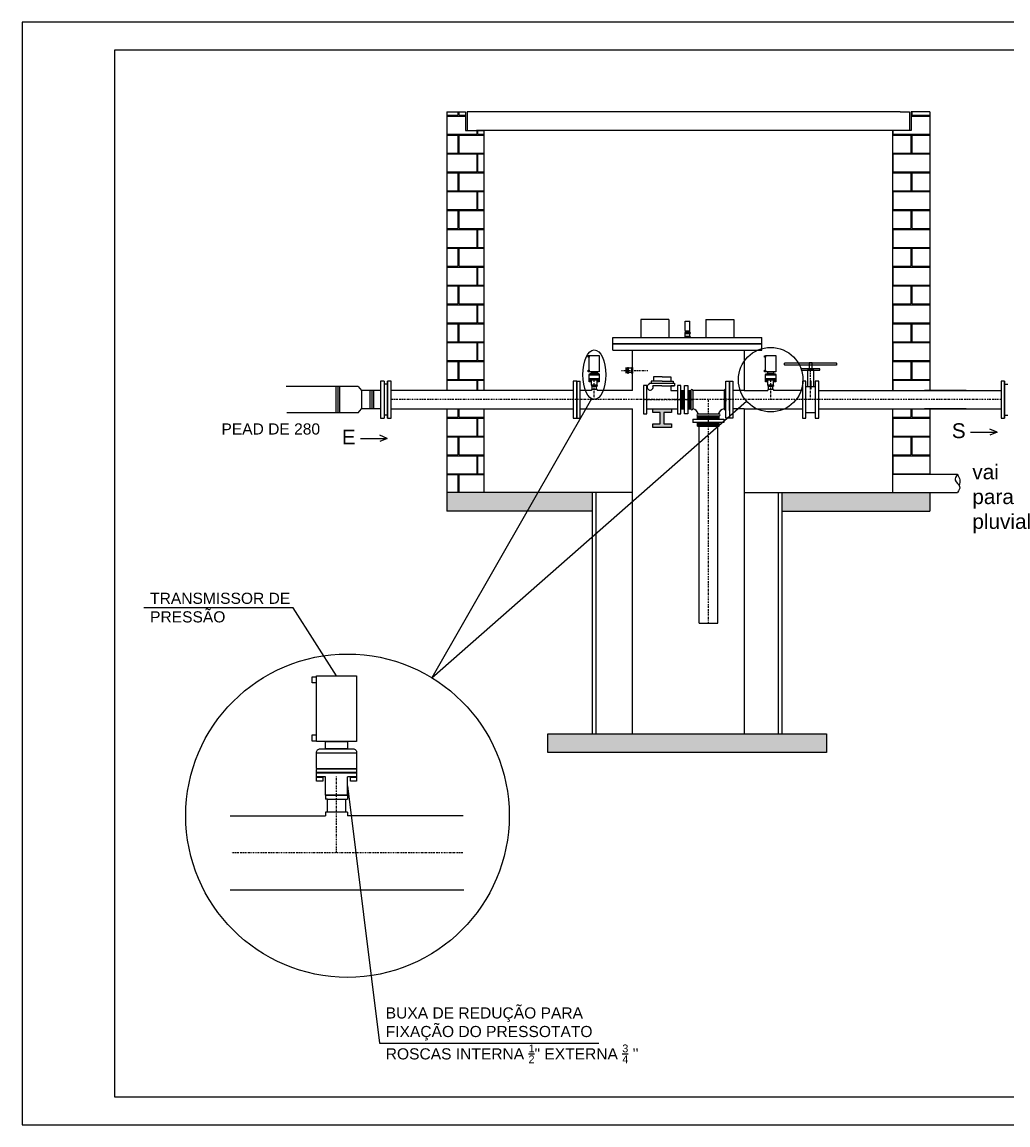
# Model space of a CAD drawing. Header units: millimetres. Extents: x 100 to 940, y 100 to 694.
# Drawn here: x 100 to 631, y 100 to 694 of the extents above; entities that cross this region are included whole.
import ezdxf

# ---------------------------------------------------------------- set-up
doc = ezdxf.new("R2010")
doc.units = ezdxf.units.MM
doc.linetypes.add('DASHDOT', pattern=[25.4, 12.7, -6.35, 0, -6.35])
doc.layers.add('BAR-EIXOS', color=8, linetype='DASHDOT', lineweight=13)
doc.layers.add('BAR-PECAS', color=4, linetype='Continuous', lineweight=13)
doc.styles.get("Standard").update_dxf_attribs({"font": 'Arial Regular.ttf'})

msp = doc.modelspace()

# ---------------------------------------------------------------- hatches: boundary and pattern name
at = {"lineweight": 9}
h = msp.add_hatch(dxfattribs=at)
h.set_pattern_fill('AR-B816C', color=20, scale=0.05, style=0)
h.set_pattern_definition([(0, (12242.754, 9208.126), (10.16, 10.16), [19.84375, -0.47625]), (0, (12232.594, 9208.602), (10.16, 10.16), [19.84375, -0.47625]), (90, (12242.754, 9208.126), (-10.16, 10.16), [-10.63625, 9.68375]), (90, (12242.278, 9208.126), (-10.16, 10.16), [-10.63625, 9.68375])])
h.paths.add_polyline_path([(348.63, 635.59), (338.63, 635.59), (338.63, 645.59), (328.63, 645.59), (328.63, 495.59), (348.63, 495.59)])
h.paths.add_polyline_path([(348.63, 485.59), (328.63, 485.59), (328.63, 440.59), (343.63, 440.59), (348.63, 440.59)])
h.paths.add_polyline_path([(588.63, 645.59), (578.63, 645.59), (578.63, 635.59), (568.63, 635.59), (568.63, 495.58), (588.63, 495.58)])
h.paths.add_polyline_path([(588.63, 485.58), (585.83, 485.58), (568.63, 485.58), (568.63, 450.4), (588.63, 450.4)])
h = msp.add_hatch(dxfattribs=at)
h.set_pattern_fill('AR-CONC', color=256, scale=0.05, style=0)
h.set_pattern_definition([(50, (12222.681, 9236.6284), (9.1092334, -0.7969543), [0.9525, -10.4775]), (355, (12222.681, 9236.628), (-1.7621413, 9.552832), [0.762, -8.382]), (100.451, (12223.44, 9236.562), (7.347125, 8.7558344), [0.8095, -8.9045]), (46.1842, (12222.681, 9239.168), (13.553952, -2.102116), [1.42875, -15.71625]), (96.6356, (12223.81, 9238.993), (11.870212, 12.371278), [1.21425, -13.35675]), (351.184, (12222.681, 9239.168), (11.87023, 12.371256), [1.143, -12.573]), (21, (12223.951, 9238.5334), (7.580744, -5.113276), [0.9525, -10.4775]), (326, (12223.951, 9238.533), (3.0901014, 9.2093983), [0.762, -8.382]), (71.4514, (12224.5825, 9238.107), (10.6708245, 4.096143), [0.8095, -8.9045]), (37.5, (12222.6807, 9236.6284), (0.15443016, 4.22775194), [0, -8.2804, 0, -8.509, 0, -8.41375]), (7.5, (12222.6807, 9236.6284), (3.3409831, 5.0090287), [0, -4.8514, 0, -8.0899, 0, -3.20675]), (327.5, (12219.8486, 9236.6284), (6.77952976, -0.2864372), [0, -3.175, 0, -9.906, 0, -13.1445]), (317.5, (12218.5786, 9236.6284), (7.406459, 1.2713246), [0, -4.1275, 0, -6.5786, 0, -9.3345])])
h.paths.add_polyline_path([(407.04, 440.59), (343.63, 440.59), (328.63, 440.59), (328.63, 430.59), (407.04, 430.59)])
h.paths.add_polyline_path([(588.63, 440.59), (509.1, 440.59), (509.1, 430.59), (588.63, 430.59)])
h.paths.add_polyline_path([(533.07, 310.59), (383.07, 310.59), (383.07, 300.59), (533.07, 300.59)])
at = {"layer": 'BAR-PECAS', "lineweight": 9, "ltscale": 0.05}
msp.add_hatch(color=256, dxfattribs=at).paths.add_polyline_path([(445.54, 483.59), (449.54, 483.59), (449.54, 485.59), (439.54, 485.59), (439.54, 483.59), (443.54, 483.59), (443.54, 477.59), (439.54, 477.59), (439.54, 475.59), (449.54, 475.59), (449.54, 477.59), (445.54, 477.59)])

# ---------------------------------------------------------------- linework, layer by layer
for p, q in [((294.87, 500.6), (294.87, 480.59)), ((280.9, 497.64), (242.17, 497.64)), ((269.9, 497.64), (269.9, 483.54)), ((270.83, 497.64), (270.83, 483.54)), ((280.9, 497.64), (282.73, 495.59)), ((293.01, 495.59), (282.73, 495.59)), ((282.73, 495.59), (282.73, 485.59)), ((288.21, 495.59), (288.21, 485.59)), ((289.14, 495.59), (289.14, 485.59)), ((406.59, 491.09), (320.58, 340.85)), ((320.58, 340.85), (489.93, 489.86)), ((280.9, 483.54), (242.59, 483.54)), ((280.9, 483.54), (282.73, 485.59)), ((293.01, 485.59), (282.73, 485.59)), ((282.12, 469.72), (296.45, 469.72)), ((296.45, 469.72), (292.63, 471.38)), ((296.45, 469.72), (292.63, 468.05)), ((610.5, 473.1), (624.83, 473.1)), ((624.83, 473.1), (621, 474.76)), ((624.83, 473.1), (621, 471.44)), ((246.01, 378.49), (165.54, 378.49)), ((269.31, 341.94), (246.01, 378.49)), ((275.19, 282.54), (292.39, 144.01)), ((292.39, 144.01), (410.52, 144.01))]:
    msp.add_line(p, q)
at = {"color": 1}
for p, q in [((405.32, 504.04), (410.72, 504.04)), ((500.27, 504.03), (505.67, 504.03)), ((258.51, 300.34), (280.11, 300.34))]:
    msp.add_line(p, q, dxfattribs=at)
at = {"color": 2}
for p, q in [((406.55, 498.34), (406.55, 500.84)), ((409.49, 498.34), (409.49, 500.84)), ((501.5, 498.33), (501.5, 500.83)), ((504.44, 498.33), (504.44, 500.83)), ((409.49, 498.34), (406.55, 498.34)), ((504.44, 498.33), (501.5, 498.33)), ((263.42, 277.54), (263.42, 287.54)), ((275.19, 277.54), (275.19, 287.54)), ((275.19, 277.54), (263.42, 277.54))]:
    msp.add_line(p, q, dxfattribs=at)
for points in [[(100, 100), (940, 100), (940, 693.94), (100, 693.94)], [(150, 679), (925, 679), (925, 115), (150, 115)]]:
    msp.add_lwpolyline(points, close=True)
for points in [[(328.63, 645.59), (338.63, 645.59), (338.63, 635.59), (348.63, 635.59)], [(344.63, 645.59), (339.63, 645.59), (339.63, 635.59), (344.63, 635.59)], [(572.63, 645.59), (572.63, 645.59), (344.63, 645.59)], [(588.63, 645.59), (578.63, 645.59), (578.63, 635.59), (568.63, 635.59)], [(572.63, 645.59), (577.63, 645.59), (577.63, 635.59), (572.63, 635.59)], [(572.63, 635.59), (344.63, 635.59)], [(428.63, 507.85), (428.63, 504.9)]]:
    msp.add_lwpolyline(points)
at = {"color": 252, "true_color": 0x8c8c8c}
for points in [[(404.72, 514.29), (405.27, 514.29), (405.27, 513.46), (404.72, 513.46)], [(499.67, 514.28), (500.22, 514.28), (500.22, 513.45), (499.67, 513.45)], [(404.72, 506.47), (405.27, 506.47), (405.27, 505.64), (404.72, 505.64)], [(499.67, 506.46), (500.22, 506.46), (500.22, 505.63), (499.67, 505.63)], [(406.16, 500.79), (406.16, 500.24), (405.32, 500.24), (405.32, 500.79)], [(410.72, 500.79), (410.72, 500.24), (409.89, 500.24), (409.89, 500.79)], [(501.1, 500.78), (501.1, 500.23), (500.27, 500.23), (500.27, 500.78)], [(505.67, 500.78), (505.67, 500.23), (504.83, 500.23), (504.83, 500.78)], [(256.1, 341.34), (258.31, 341.34), (258.31, 338.01), (256.1, 338.01)], [(256.1, 310.08), (258.31, 310.08), (258.31, 306.74), (256.1, 306.74)], [(261.84, 287.34), (261.84, 285.14), (258.51, 285.14), (258.51, 287.34)], [(280.11, 287.34), (280.11, 285.14), (276.77, 285.14), (276.77, 287.34)]]:
    msp.add_lwpolyline(points, close=True, dxfattribs=at)
at = {"color": 1}
for points in [[(405.32, 505.59), (405.32, 514.44), (410.72, 514.44), (410.72, 505.59)], [(500.27, 505.58), (500.27, 514.43), (505.67, 514.43), (505.67, 505.58)], [(406.55, 505.59), (409.5, 505.59), (409.5, 504.59), (406.55, 504.59)], [(501.49, 505.58), (504.44, 505.58), (504.44, 504.58), (501.49, 504.58)], [(258.51, 306.54), (258.51, 341.94), (280.11, 341.94), (280.11, 306.54)], [(263.41, 306.54), (275.21, 306.54), (275.21, 302.54), (263.41, 302.54)]]:
    msp.add_lwpolyline(points, close=True, dxfattribs=at)
for points in [[(405.82, 504.59), (410.22, 504.59, -0.414214), (410.72, 504.09), (410.72, 501.99, -0.414214), (410.62, 501.89), (405.42, 501.89, -0.414214), (405.32, 501.99), (405.32, 504.09, -0.414214)], [(405.42, 501.89), (410.62, 501.89, -0.414214), (410.72, 501.79), (410.72, 501.39), (405.32, 501.39), (405.32, 501.79, -0.414214)], [(500.77, 504.58), (505.17, 504.58, -0.414214), (505.67, 504.08), (505.67, 501.98, -0.414214), (505.57, 501.88), (500.37, 501.88, -0.414214), (500.27, 501.98), (500.27, 504.08, -0.414214)], [(500.37, 501.88), (505.57, 501.88, -0.414214), (505.67, 501.78), (505.67, 501.38), (500.27, 501.38), (500.27, 501.78, -0.414214)], [(260.51, 302.54), (278.11, 302.54, -0.414214), (280.11, 300.54), (280.11, 292.14, -0.414214), (279.71, 291.74), (258.91, 291.74, -0.414214), (258.51, 292.14), (258.51, 300.54, -0.414214)], [(258.91, 291.74), (279.71, 291.74, -0.414214), (280.11, 291.34), (280.11, 289.74), (258.51, 289.74), (258.51, 291.34, -0.414214)]]:
    msp.add_lwpolyline(points, format="xyb", close=True, dxfattribs=at)
at = {"color": 2}
for points in [[(406.55, 500.84), (405.32, 500.84), (405.32, 501.34), (410.72, 501.34), (410.72, 500.84), (409.49, 500.84)], [(501.5, 500.83), (500.27, 500.83), (500.27, 501.33), (505.67, 501.33), (505.67, 500.83), (504.44, 500.83)], [(263.42, 287.54), (258.51, 287.54), (258.51, 289.54), (280.11, 289.54), (280.11, 287.54), (275.19, 287.54)]]:
    msp.add_lwpolyline(points, dxfattribs=at)
at = {"color": 4}
for points in [[(501.5, 498.28), (501.5, 497.79)], [(501.5, 496.07), (501.5, 495.58)], [(263.42, 277.34), (263.42, 275.38)], [(263.42, 268.51), (263.42, 266.55)]]:
    msp.add_lwpolyline(points, dxfattribs=at)
for centre, radius in [((502.97, 501.33), 17.37), ((275.19, 266.55), 87.06)]:
    msp.add_circle(centre, radius)
msp.add_ellipse((408.02, 504.04), major_axis=(0, -13.32), ratio=0.461802)
at = {"layer": 'BAR-EIXOS', "lineweight": 13, "ltscale": 0.05}
for p, q in [((422.65, 506.37), (436.76, 506.37)), ((524.46, 490.58), (524.46, 506.19)), ((524.46, 490.58), (524.46, 506.19)), ((408.02, 490.59), (408.02, 500.93)), ((502.97, 490.58), (502.97, 500.92)), ((626.96, 490.59), (298.6, 490.59)), ((434.43, 490.59), (461.02, 490.59)), ((469.45, 370.26), (469.45, 490.58)), ((269.31, 246.55), (269.31, 287.89)), ((337.24, 246.55), (212.79, 246.55))]:
    msp.add_line(p, q, dxfattribs=at)
at = {"layer": 'BAR-PECAS', "ltscale": 0.05}
for p, q in [((328.63, 645.59), (328.63, 495.59)), ((588.63, 645.59), (588.63, 495.58)), ((348.63, 635.59), (348.63, 495.59)), ((568.63, 635.59), (568.63, 495.58)), ((433.09, 533.84), (433.09, 524.03)), ((448.15, 533.84), (433.15, 533.84)), ((448.15, 533.84), (448.15, 524.03)), ((456.92, 532.77), (459.37, 532.77)), ((456.92, 532.77), (459.37, 532.77)), ((456.92, 528.84), (456.92, 532.77)), ((456.92, 528.84), (456.92, 532.77)), ((456.92, 527.86), (456.92, 528.84)), ((456.92, 527.86), (456.92, 528.84)), ((459.37, 527.86), (459.37, 532.77)), ((459.37, 527.86), (459.37, 532.77)), ((468.15, 533.84), (483.15, 533.84)), ((468.15, 533.84), (468.15, 524.03)), ((483.2, 533.84), (483.2, 524.03)), ((418.08, 524.03), (498.21, 524.03)), ((418.08, 524.03), (498.06, 524.03)), ((418.08, 520.59), (418.08, 524.03)), ((418.08, 520.59), (418.08, 524.03)), ((459.62, 526.72), (456.68, 526.72)), ((459.62, 526.72), (456.68, 526.72)), ((456.68, 526.72), (456.68, 526.23)), ((456.68, 526.72), (456.68, 526.23)), ((456.92, 526.23), (456.68, 526.23)), ((456.92, 526.23), (456.68, 526.23)), ((459.62, 524.52), (456.68, 524.52)), ((459.62, 524.52), (456.68, 524.52)), ((456.68, 524.52), (456.68, 524.03)), ((456.68, 524.52), (456.68, 524.03)), ((456.92, 524.03), (456.68, 524.03)), ((456.92, 524.03), (456.68, 524.03)), ((456.92, 527.86), (456.92, 526.72)), ((456.92, 527.86), (456.92, 526.72)), ((456.92, 527.53), (459.37, 527.53)), ((456.92, 527.53), (459.37, 527.53)), ((459.37, 527.46), (456.92, 527.46)), ((459.37, 527.46), (456.92, 527.46)), ((459.37, 527.31), (456.92, 527.31)), ((459.37, 527.31), (456.92, 527.31)), ((459.37, 527.17), (456.92, 527.17)), ((459.37, 527.17), (456.92, 527.17)), ((459.37, 527.02), (456.92, 527.02)), ((459.37, 527.02), (456.92, 527.02)), ((459.37, 526.87), (456.92, 526.87)), ((459.37, 526.87), (456.92, 526.87)), ((456.92, 526.23), (459.37, 526.23)), ((456.92, 526.23), (459.37, 526.23)), ((456.92, 524.52), (456.92, 526.23)), ((456.92, 524.52), (456.92, 526.23)), ((456.92, 524.03), (459.37, 524.03)), ((456.92, 524.03), (459.37, 524.03)), ((459.37, 526.72), (459.37, 527.86)), ((459.37, 526.72), (459.37, 527.86)), ((459.37, 524.52), (459.37, 526.23)), ((459.37, 526.23), (459.62, 526.23)), ((459.37, 526.23), (459.62, 526.23)), ((459.37, 524.52), (459.37, 526.23)), ((459.37, 524.03), (459.62, 524.03)), ((459.37, 524.03), (459.62, 524.03)), ((459.62, 526.72), (459.62, 526.23)), ((459.62, 526.72), (459.62, 526.23)), ((459.62, 524.52), (459.62, 524.03)), ((459.62, 524.52), (459.62, 524.03)), ((498.21, 520.59), (498.21, 524.03)), ((418.08, 520.59), (498.21, 520.59)), ((498.06, 520.59), (418.08, 520.59)), ((418.08, 520.59), (498.06, 520.59)), ((418.08, 520.59), (498.06, 520.59)), ((498.06, 520.59), (418.08, 520.59)), ((418.08, 520.59), (498.06, 520.59)), ((418.08, 517.16), (418.08, 520.59)), ((418.08, 517.16), (418.08, 520.59)), ((418.08, 517.16), (428.63, 517.16)), ((418.08, 517.16), (428.63, 517.16)), ((428.63, 517.16), (488.63, 517.16)), ((428.63, 495.59), (428.63, 517.16)), ((428.63, 495.59), (428.63, 517.16)), ((487.51, 517.16), (498.21, 517.16)), ((487.51, 517.16), (498.06, 517.16)), ((488.63, 517.16), (488.63, 495.58)), ((498.21, 517.16), (498.21, 520.59)), ((425.93, 507.6), (424.79, 507.6)), ((425.93, 507.6), (424.79, 507.6)), ((424.79, 505.15), (425.93, 505.15)), ((424.79, 505.15), (425.93, 505.15)), ((425.12, 505.15), (425.12, 507.6)), ((425.12, 505.15), (425.12, 507.6)), ((425.2, 507.6), (425.2, 505.15)), ((425.2, 507.6), (425.2, 505.15)), ((425.34, 507.6), (425.34, 505.15)), ((425.34, 507.6), (425.34, 505.15)), ((425.49, 507.6), (425.49, 505.15)), ((425.49, 507.6), (425.49, 505.15)), ((425.64, 507.6), (425.64, 505.15)), ((425.64, 507.6), (425.64, 505.15)), ((425.78, 507.6), (425.78, 505.15)), ((425.78, 507.6), (425.78, 505.15)), ((425.78, 507.6), (425.78, 505.15)), ((425.78, 507.6), (425.78, 505.15)), ((425.93, 507.85), (425.93, 504.9)), ((425.93, 507.85), (425.93, 504.9)), ((425.93, 507.85), (425.93, 504.9)), ((425.93, 507.85), (425.93, 504.9)), ((425.93, 507.85), (425.93, 504.9)), ((425.93, 507.85), (425.93, 504.9)), ((425.93, 507.85), (426.42, 507.85)), ((425.93, 507.85), (426.42, 507.85)), ((425.93, 507.85), (426.42, 507.85)), ((425.93, 507.85), (426.42, 507.85)), ((425.93, 507.85), (426.42, 507.85)), ((425.93, 507.85), (426.42, 507.85)), ((425.93, 504.9), (426.42, 504.9)), ((425.93, 504.9), (426.42, 504.9)), ((425.93, 504.9), (426.42, 504.9)), ((425.93, 504.9), (426.42, 504.9)), ((425.93, 504.9), (426.42, 504.9)), ((425.93, 504.9), (426.42, 504.9)), ((426.42, 507.6), (426.42, 507.85)), ((426.42, 507.6), (426.42, 507.85)), ((426.42, 507.6), (426.42, 507.85)), ((426.42, 507.6), (426.42, 507.85)), ((426.42, 507.6), (426.42, 507.85)), ((426.42, 507.6), (426.42, 507.85)), ((426.42, 505.15), (426.42, 507.6)), ((426.42, 505.15), (426.42, 507.6)), ((426.42, 505.15), (426.42, 507.6)), ((426.42, 505.15), (426.42, 507.6)), ((426.42, 505.15), (426.42, 507.6)), ((426.42, 505.15), (426.42, 507.6)), ((428.14, 507.6), (426.42, 507.6)), ((428.14, 507.6), (426.42, 507.6)), ((428.14, 507.6), (426.42, 507.6)), ((428.14, 507.6), (426.42, 507.6)), ((428.14, 507.6), (426.42, 507.6)), ((428.14, 507.6), (426.42, 507.6)), ((428.14, 505.15), (426.42, 505.15)), ((428.14, 505.15), (426.42, 505.15)), ((428.14, 505.15), (426.42, 505.15)), ((426.42, 505.15), (426.42, 504.9)), ((426.42, 505.15), (426.42, 504.9)), ((426.42, 505.15), (426.42, 504.9)), ((426.42, 505.15), (426.42, 504.9)), ((426.42, 505.15), (426.42, 504.9)), ((426.42, 505.15), (426.42, 504.9)), ((428.14, 505.15), (426.42, 505.15)), ((428.14, 505.15), (426.42, 505.15)), ((428.14, 505.15), (426.42, 505.15)), ((428.14, 507.85), (428.14, 504.9)), ((428.14, 507.85), (428.14, 504.9)), ((428.14, 507.85), (428.63, 507.85)), ((428.14, 507.85), (428.63, 507.85)), ((428.14, 504.9), (428.63, 504.9)), ((428.14, 504.9), (428.63, 504.9)), ((529.46, 507.26), (519.45, 507.26)), ((529.46, 507.26), (519.45, 507.26)), ((519.45, 507.26), (519.45, 506.39)), ((519.45, 507.26), (519.45, 506.39)), ((519.45, 506.39), (529.46, 506.39)), ((519.45, 506.39), (529.46, 506.39)), ((526.21, 506.39), (522.71, 506.39)), ((526.21, 506.39), (522.71, 506.39)), ((522.71, 506.39), (522.71, 497.74)), ((522.71, 506.39), (522.71, 497.74)), ((525.23, 510.4), (523.68, 510.4)), ((525.23, 510.4), (523.68, 510.4)), ((523.68, 510.4), (523.68, 507.26)), ((523.68, 510.4), (523.68, 507.26)), ((523.68, 507.26), (525.23, 507.26)), ((523.68, 507.26), (525.23, 507.26)), ((525.23, 507.26), (525.23, 510.4)), ((525.23, 507.26), (525.23, 510.4)), ((526.21, 497.74), (526.21, 506.39)), ((526.21, 497.74), (526.21, 506.39)), ((529.46, 506.39), (529.46, 507.26)), ((529.46, 506.39), (529.46, 507.26)), ((294.87, 500.6), (293.01, 500.6)), ((293.01, 500.6), (293.01, 480.59)), ((298.6, 500.6), (296.74, 500.6)), ((296.74, 500.6), (296.74, 480.59)), ((296.74, 480.59), (296.74, 500.6)), ((298.6, 480.59), (298.6, 500.6)), ((398.6, 500.59), (396.74, 500.59)), ((398.6, 500.59), (396.74, 500.59)), ((396.74, 500.59), (396.74, 480.58)), ((398.6, 480.58), (398.6, 500.59)), ((398.6, 500.59), (400.47, 500.59)), ((398.6, 500.59), (400.47, 500.59)), ((398.6, 500.58), (398.6, 480.57)), ((400.47, 480.57), (400.47, 500.58)), ((437.59, 499.5), (437.59, 499)), ((437.59, 499.5), (451.11, 499.5)), ((437.59, 499.5), (451.11, 499.5)), ((437.59, 499.5), (437.59, 499)), ((438.55, 500.5), (438.55, 499.5)), ((444.54, 500.5), (438.55, 500.5)), ((444.54, 500.5), (438.55, 500.5)), ((438.55, 500.5), (438.55, 499.5)), ((439.81, 502.95), (439.81, 500.5)), ((444.54, 502.95), (439.81, 502.95)), ((444.54, 502.95), (439.81, 502.95)), ((439.81, 502.95), (439.81, 500.5)), ((444.54, 502.95), (449.27, 502.95)), ((444.54, 502.95), (449.27, 502.95)), ((444.54, 500.5), (450.53, 500.5)), ((444.54, 500.5), (450.53, 500.5)), ((449.27, 502.95), (449.27, 500.5)), ((449.27, 502.95), (449.27, 500.5)), ((450.53, 500.5), (450.53, 499.5)), ((450.53, 500.5), (450.53, 499.5)), ((451.11, 499.5), (451.11, 498.03)), ((451.11, 499.5), (451.11, 498.03)), ((478.88, 500.59), (480.74, 500.59)), ((478.88, 500.59), (480.74, 500.59)), ((478.88, 484.79), (478.88, 500.59)), ((478.88, 480.58), (478.88, 500.59)), ((480.74, 500.59), (482.6, 500.59)), ((480.74, 500.59), (482.6, 500.59)), ((480.74, 500.59), (480.74, 484.79)), ((480.74, 484.79), (480.74, 500.59)), ((480.74, 484.79), (480.74, 500.59)), ((480.74, 500.59), (480.74, 480.58)), ((482.6, 500.59), (482.6, 484.79)), ((482.6, 500.59), (482.6, 480.58)), ((521.96, 500.59), (520.09, 500.59)), ((521.96, 500.59), (520.09, 500.59)), ((520.09, 500.59), (520.09, 480.58)), ((521.96, 480.58), (521.96, 500.59)), ((524.71, 500.59), (524.21, 500.59)), ((524.71, 500.59), (524.21, 500.59)), ((524.21, 500.59), (524.21, 496.4)), ((524.21, 500.59), (524.21, 496.4)), ((524.71, 496.4), (524.71, 500.59)), ((524.71, 496.4), (524.71, 500.59)), ((528.83, 500.59), (526.96, 500.59)), ((528.83, 500.59), (526.96, 500.59)), ((526.96, 500.59), (526.96, 480.58)), ((528.83, 480.58), (528.83, 500.59)), ((626.96, 500.59), (626.96, 480.58)), ((628.83, 500.59), (626.96, 500.59)), ((628.83, 480.58), (628.83, 500.59)), ((628.83, 500.59), (628.83, 480.58)), ((268.97, 497.64), (268.97, 483.54)), ((287.27, 495.59), (287.27, 485.59)), ((296.75, 498.9), (294.89, 498.9)), ((396.74, 495.59), (298.6, 495.59)), ((396.74, 493.55), (396.74, 481.96)), ((398.6, 496.37), (398.6, 484.78)), ((398.6, 481.96), (398.6, 493.55)), ((400.47, 484.78), (400.47, 496.37)), ((406.55, 495.59), (400.47, 495.59)), ((409.49, 498.29), (406.55, 498.29)), ((409.49, 498.29), (406.55, 498.29)), ((409.49, 498.29), (406.55, 498.29)), ((409.49, 498.29), (406.55, 498.29)), ((409.49, 498.29), (406.55, 498.29)), ((409.49, 498.29), (406.55, 498.29)), ((406.55, 498.29), (406.55, 497.8)), ((406.55, 498.29), (406.55, 497.8)), ((406.55, 498.29), (406.55, 497.8)), ((406.55, 498.29), (406.55, 497.8)), ((406.55, 498.29), (406.55, 497.8)), ((406.55, 498.29), (406.55, 497.8)), ((406.8, 497.8), (406.55, 497.8)), ((406.8, 497.8), (406.55, 497.8)), ((406.8, 497.8), (406.55, 497.8)), ((406.8, 497.8), (406.55, 497.8)), ((406.8, 497.8), (406.55, 497.8)), ((406.8, 497.8), (406.55, 497.8)), ((409.49, 496.08), (406.55, 496.08)), ((409.49, 496.08), (406.55, 496.08)), ((406.55, 496.08), (406.55, 495.59)), ((406.55, 496.08), (406.55, 495.59)), ((406.8, 497.8), (409.25, 497.8)), ((406.8, 497.8), (409.25, 497.8)), ((406.8, 497.8), (409.25, 497.8)), ((406.8, 497.8), (409.25, 497.8)), ((406.8, 497.8), (409.25, 497.8)), ((406.8, 497.8), (409.25, 497.8)), ((406.8, 496.08), (406.8, 497.8)), ((406.8, 496.08), (406.8, 497.8)), ((406.8, 496.08), (406.8, 497.8)), ((406.8, 496.08), (406.8, 497.8)), ((406.8, 496.08), (406.8, 497.8)), ((406.8, 496.08), (406.8, 497.8)), ((409.25, 496.08), (409.25, 497.8)), ((409.25, 496.08), (409.25, 497.8)), ((409.25, 496.08), (409.25, 497.8)), ((409.25, 497.8), (409.49, 497.8)), ((409.25, 497.8), (409.49, 497.8)), ((409.25, 497.8), (409.49, 497.8)), ((409.25, 497.8), (409.49, 497.8)), ((409.25, 497.8), (409.49, 497.8)), ((409.25, 497.8), (409.49, 497.8)), ((409.25, 496.08), (409.25, 497.8)), ((409.25, 496.08), (409.25, 497.8)), ((409.25, 496.08), (409.25, 497.8)), ((409.49, 498.29), (409.49, 497.8)), ((409.49, 498.29), (409.49, 497.8)), ((409.49, 498.29), (409.49, 497.8)), ((409.49, 498.29), (409.49, 497.8)), ((409.49, 498.29), (409.49, 497.8)), ((409.49, 498.29), (409.49, 497.8)), ((409.49, 496.08), (409.49, 495.59)), ((409.49, 496.08), (409.49, 495.59)), ((428.63, 495.59), (409.49, 495.59)), ((436.3, 498.14), (434.43, 498.14)), ((436.3, 498.14), (434.43, 498.14)), ((434.43, 498.14), (434.43, 487.25)), ((434.43, 498.14), (434.43, 483.04)), ((436.3, 483.04), (436.3, 498.14)), ((436.3, 487.25), (436.3, 493.93)), ((444.35, 498.03), (439.61, 498.03)), ((444.35, 498.03), (439.61, 498.03)), ((444.35, 498.03), (451.11, 498.03)), ((444.35, 498.03), (451.11, 498.03)), ((449.15, 498.03), (449.15, 495.59)), ((451.11, 498.03), (449.15, 498.03)), ((451.11, 498.03), (449.15, 498.03)), ((449.15, 498.03), (449.15, 495.59)), ((449.15, 495.59), (452.78, 495.59)), ((449.15, 495.59), (452.78, 495.59)), ((454.65, 498.14), (452.78, 498.14)), ((454.65, 498.14), (452.78, 498.14)), ((452.78, 498.14), (452.78, 483.04)), ((452.78, 493.93), (452.78, 487.25)), ((454.65, 483.04), (454.65, 498.14)), ((454.65, 495.59), (456.51, 495.59)), ((454.65, 495.59), (456.51, 495.59)), ((454.65, 487.25), (454.65, 493.93)), ((455.04, 495.59), (455.04, 485.59)), ((455.53, 495.59), (455.53, 485.59)), ((456.02, 495.59), (456.02, 485.59)), ((456.51, 498.14), (458.38, 498.14)), ((456.51, 498.14), (458.38, 498.14)), ((456.51, 483.04), (456.51, 498.14)), ((456.51, 487.25), (456.51, 493.93)), ((458.38, 498.14), (458.38, 483.04)), ((458.38, 495.59), (460.03, 495.59)), ((458.38, 495.59), (460.03, 495.59)), ((458.38, 493.93), (458.38, 487.25)), ((458.87, 495.59), (458.87, 485.59)), ((459.36, 495.59), (459.36, 485.59)), ((459.85, 495.59), (459.85, 485.59)), ((460.03, 495.58), (460.04, 485.5)), ((477.89, 495.58), (461.01, 495.58)), ((461.01, 495.58), (461.02, 485.58)), ((477.89, 495.58), (477.89, 485.58)), ((488.63, 495.58), (482.6, 495.58)), ((488.63, 495.58), (501.5, 495.58)), ((504.44, 498.28), (501.5, 498.28)), ((504.44, 498.28), (501.5, 498.28)), ((504.44, 498.28), (501.5, 498.28)), ((504.44, 498.28), (501.5, 498.28)), ((504.44, 498.28), (501.5, 498.28)), ((504.44, 498.28), (501.5, 498.28)), ((504.44, 498.28), (501.5, 498.28)), ((504.44, 498.28), (501.5, 498.28)), ((504.44, 498.28), (501.5, 498.28)), ((504.44, 498.28), (501.5, 498.28)), ((501.74, 496.07), (501.74, 497.79)), ((501.74, 496.07), (501.74, 497.79)), ((501.74, 497.79), (504.19, 497.79)), ((501.74, 497.79), (504.19, 497.79)), ((501.74, 497.79), (504.19, 497.79)), ((501.74, 497.79), (504.19, 497.79)), ((501.74, 496.07), (501.74, 497.79)), ((501.74, 496.07), (501.74, 497.79)), ((504.19, 496.07), (504.19, 497.79)), ((504.19, 496.07), (504.19, 497.79)), ((504.19, 497.79), (504.44, 497.79)), ((504.19, 497.79), (504.44, 497.79)), ((504.19, 497.79), (504.44, 497.79)), ((504.19, 497.79), (504.44, 497.79)), ((504.19, 496.07), (504.19, 497.79)), ((504.19, 496.07), (504.19, 497.79)), ((504.44, 498.28), (504.44, 497.79)), ((504.44, 498.28), (504.44, 497.79)), ((504.44, 498.28), (504.44, 497.79)), ((504.44, 498.28), (504.44, 497.79)), ((504.44, 496.07), (504.44, 495.58)), ((504.44, 496.07), (504.44, 495.58)), ((519.99, 495.58), (504.44, 495.58)), ((520.09, 496.38), (520.09, 484.79)), ((521.96, 497.74), (524.21, 497.74)), ((521.96, 497.74), (524.21, 497.74)), ((521.96, 484.79), (521.96, 496.38)), ((524.21, 496.4), (524.71, 496.4)), ((524.21, 496.4), (524.71, 496.4)), ((524.71, 497.74), (526.96, 497.74)), ((524.71, 497.74), (526.96, 497.74)), ((526.96, 496.38), (526.96, 484.79)), ((528.83, 484.79), (528.83, 496.38)), ((528.83, 495.58), (591.66, 495.58)), ((528.83, 495.58), (626.96, 495.58)), ((608.23, 495.58), (585.83, 495.58)), ((628.81, 498.89), (630.68, 498.89)), ((455.04, 491.38), (455.04, 489.8)), ((455.53, 491.38), (455.53, 489.8)), ((456.02, 491.38), (456.02, 489.8)), ((458.87, 491.38), (458.87, 489.8)), ((459.36, 491.38), (459.36, 489.8)), ((459.85, 491.38), (459.85, 489.8)), ((460.03, 491.38), (460.04, 489.78)), ((461.01, 491.38), (461.02, 489.78)), ((477.89, 491.38), (477.89, 489.78)), ((478.88, 491.38), (478.88, 489.78)), ((478.88, 491.38), (478.88, 489.78)), ((296.75, 482.28), (294.89, 482.28)), ((298.6, 485.59), (393.3, 485.59)), ((306.01, 485.59), (396.74, 485.59)), ((328.63, 485.59), (328.63, 430.59)), ((348.63, 485.59), (348.63, 440.59)), ((400.47, 485.59), (428.63, 485.59)), ((402.04, 485.59), (428.63, 485.59)), ((428.63, 310.59), (428.63, 485.59)), ((434.43, 483.04), (436.3, 483.04)), ((434.43, 483.04), (436.3, 483.04)), ((436.3, 485.59), (452.78, 485.59)), ((436.3, 485.59), (452.78, 485.59)), ((439.54, 483.59), (439.54, 485.59)), ((439.54, 485.59), (449.54, 485.59)), ((443.54, 483.59), (439.54, 483.59)), ((443.54, 477.59), (443.54, 483.59)), ((445.54, 483.59), (445.54, 477.59)), ((449.54, 483.59), (445.54, 483.59)), ((449.54, 485.59), (449.54, 483.59)), ((452.78, 483.04), (454.65, 483.04)), ((452.78, 483.04), (454.65, 483.04)), ((454.65, 485.59), (456.51, 485.59)), ((454.65, 485.59), (456.51, 485.59)), ((458.38, 483.04), (456.51, 483.04)), ((458.38, 483.04), (456.51, 483.04)), ((458.38, 485.59), (460.04, 485.59)), ((458.38, 485.59), (460.04, 485.59)), ((463.66, 482.93), (475.26, 482.93)), ((463.66, 482.93), (475.26, 482.93)), ((463.66, 481.95), (475.26, 481.95)), ((463.66, 480.09), (463.66, 481.95)), ((463.66, 480.09), (463.66, 481.95)), ((463.66, 481.95), (475.26, 481.95)), ((463.66, 481.56), (475.24, 481.56)), ((463.66, 481.56), (475.24, 481.56)), ((475.24, 480.09), (475.24, 481.95)), ((475.24, 480.09), (475.24, 481.95)), ((488.63, 485.58), (482.6, 485.58)), ((488.63, 485.58), (520.09, 485.58)), ((488.63, 485.58), (488.63, 310.59)), ((526.96, 483.42), (521.96, 483.42)), ((526.96, 483.42), (521.96, 483.42)), ((528.83, 485.58), (626.96, 485.58)), ((568.63, 485.58), (568.63, 440.59)), ((608.23, 485.58), (585.83, 485.58)), ((588.63, 485.58), (588.63, 450.4)), ((628.81, 482.27), (630.68, 482.27)), ((293.01, 480.59), (294.87, 480.59)), ((293.01, 480.59), (294.87, 480.59)), ((296.74, 480.59), (298.6, 480.59)), ((296.74, 480.59), (298.6, 480.59)), ((396.74, 480.58), (398.6, 480.58)), ((396.74, 480.58), (398.6, 480.58)), ((398.6, 480.57), (400.47, 480.57)), ((398.6, 480.57), (400.47, 480.57)), ((439.54, 477.59), (443.54, 477.59)), ((439.54, 475.59), (439.54, 477.59)), ((449.54, 475.59), (439.54, 475.59)), ((445.54, 477.59), (449.54, 477.59)), ((449.54, 477.59), (449.54, 475.59)), ((461.11, 480.09), (477.8, 480.09)), ((461.11, 480.09), (461.11, 478.22)), ((461.11, 480.09), (461.11, 478.22)), ((461.11, 480.09), (477.8, 480.09)), ((477.8, 478.22), (461.11, 478.22)), ((477.8, 478.22), (461.11, 478.22)), ((463.66, 481.07), (475.24, 481.07)), ((463.66, 481.07), (475.24, 481.07)), ((463.66, 480.58), (475.24, 480.58)), ((463.66, 480.58), (475.24, 480.58)), ((463.66, 476.36), (463.66, 478.22)), ((463.66, 476.36), (463.66, 478.22)), ((463.66, 477.73), (475.24, 477.73)), ((463.66, 477.73), (475.24, 477.73)), ((463.66, 477.24), (475.24, 477.24)), ((463.66, 477.24), (475.24, 477.24)), ((463.66, 476.75), (475.24, 476.75)), ((463.66, 476.75), (475.24, 476.75)), ((475.24, 476.36), (475.24, 478.22)), ((475.24, 476.36), (475.24, 478.22)), ((477.8, 480.09), (477.8, 478.22)), ((477.8, 480.09), (477.8, 478.22)), ((480.74, 480.58), (478.88, 480.58)), ((480.74, 480.58), (478.88, 480.58)), ((482.6, 480.58), (480.74, 480.58)), ((482.6, 480.58), (480.74, 480.58)), ((520.09, 480.58), (521.96, 480.58)), ((520.09, 480.58), (521.96, 480.58)), ((526.96, 480.58), (528.83, 480.58)), ((526.96, 480.58), (528.83, 480.58)), ((626.96, 480.58), (628.83, 480.58)), ((626.96, 480.58), (628.83, 480.58)), ((568.63, 450.4), (603.43, 450.4)), ((569.64, 450.4), (603.43, 450.4)), ((343.63, 440.59), (328.63, 440.59)), ((428.63, 440.59), (343.63, 440.59)), ((407.04, 310.59), (407.04, 440.59)), ((409, 310.59), (409, 440.59)), ((488.63, 440.59), (588.63, 440.59)), ((488.63, 440.59), (603.58, 440.59)), ((507.14, 310.59), (507.14, 440.59)), ((509.1, 310.59), (509.1, 440.59)), ((509.1, 310.59), (509.1, 440.59)), ((569.64, 440.59), (587.85, 440.59)), ((569.64, 440.59), (587.85, 440.59)), ((588.63, 440.59), (588.63, 430.59)), ((407.04, 430.59), (328.63, 430.59)), ((509.1, 430.59), (588.63, 430.59)), ((383.07, 310.59), (533.07, 310.59)), ((383.07, 300.59), (383.07, 310.59)), ((533.07, 310.59), (533.07, 300.59)), ((533.07, 300.59), (383.07, 300.59)), ((531.67, 300.59), (384.47, 300.59)), ((275.19, 277.34), (263.42, 277.34)), ((275.19, 277.34), (263.42, 277.34)), ((275.19, 277.34), (263.42, 277.34)), ((275.19, 277.34), (263.42, 277.34)), ((275.19, 277.34), (263.42, 277.34)), ((275.19, 277.34), (263.42, 277.34)), ((275.19, 277.34), (263.42, 277.34)), ((275.19, 277.34), (263.42, 277.34)), ((275.19, 277.34), (263.42, 277.34)), ((275.19, 277.34), (263.42, 277.34)), ((264.4, 275.38), (263.42, 275.38)), ((264.4, 275.38), (263.42, 275.38)), ((264.4, 275.38), (263.42, 275.38)), ((264.4, 275.38), (263.42, 275.38)), ((264.4, 268.51), (264.4, 275.38)), ((264.4, 268.51), (264.4, 275.38)), ((264.4, 275.38), (274.21, 275.38)), ((264.4, 275.38), (274.21, 275.38)), ((264.4, 275.38), (274.21, 275.38)), ((264.4, 275.38), (274.21, 275.38)), ((264.4, 268.51), (264.4, 275.38)), ((264.4, 268.51), (264.4, 275.38)), ((274.21, 268.51), (274.21, 275.38)), ((274.21, 268.51), (274.21, 275.38)), ((274.21, 275.38), (275.19, 275.38)), ((274.21, 275.38), (275.19, 275.38)), ((274.21, 275.38), (275.19, 275.38)), ((274.21, 275.38), (275.19, 275.38)), ((274.21, 268.51), (274.21, 275.38)), ((274.21, 268.51), (274.21, 275.38)), ((275.19, 277.34), (275.19, 275.38)), ((275.19, 277.34), (275.19, 275.38)), ((275.19, 277.34), (275.19, 275.38)), ((275.19, 277.34), (275.19, 275.38)), ((275.19, 268.51), (263.42, 268.51)), ((275.19, 268.51), (263.42, 268.51)), ((275.19, 268.51), (275.19, 266.55)), ((275.19, 268.51), (275.19, 266.55)), ((211.96, 266.55), (263.42, 266.55)), ((337.41, 266.55), (275.19, 266.55)), ((211.96, 226.55), (337.8, 226.55))]:
    msp.add_line(p, q, dxfattribs=at)
at = {"layer": 'BAR-PECAS', "color": 4, "ltscale": 0.05}
for p, q in [((501.74, 497.79), (501.5, 497.79)), ((501.74, 497.79), (501.5, 497.79)), ((501.74, 497.79), (501.5, 497.79)), ((501.74, 497.79), (501.5, 497.79)), ((504.44, 496.07), (501.5, 496.07)), ((504.44, 496.07), (501.5, 496.07))]:
    msp.add_line(p, q, dxfattribs=at)
at = {"layer": 'BAR-PECAS', "color": 1, "ltscale": 0.05}
for p, q in [((463.66, 476.36), (475.24, 476.36)), ((464.45, 370.26), (464.45, 476.36)), ((474.45, 370.26), (474.45, 476.36)), ((464.45, 370.26), (474.45, 370.26))]:
    msp.add_line(p, q, dxfattribs=at)
at = {"layer": 'BAR-PECAS', "ltscale": 0.05}
msp.add_lwpolyline([(510.74, 510.4), (538.18, 510.4, -0.414214), (538.49, 510.09), (538.49, 509.47, -0.414214), (538.18, 509.16), (510.74, 509.16, -0.414214), (510.43, 509.47), (510.43, 510.09, -0.414214)], format="xyb", close=True, dxfattribs=at)
msp.add_lwpolyline([(510.74, 510.4), (538.18, 510.4, -0.414214), (538.49, 510.09), (538.49, 509.47, -0.414214), (538.18, 509.16), (510.74, 509.16, -0.414214), (510.43, 509.47), (510.43, 510.09, -0.414214)], format="xyb", close=True, dxfattribs=at)
for centre, radius, start, end in [((438.07, 497.42), 1.66, 107.07922, 21.58813), ((438.07, 497.42), 1.66, 107.07922, 21.58813), ((460.52, 495.58), 0.491, 0.03922, 180.03922), ((460.52, 495.58), 0.491, 0.03922, 180.03922), ((478.38, 495.58), 0.491, 0, 180), ((478.38, 495.58), 0.491, 0, 180), ((460.52, 485.6), 0.491, 179.96078, 359.96078), ((460.52, 485.6), 0.491, 179.96078, 359.96078), ((460.53, 485.58), 0.491, 359.3107, 0.03922), ((460.53, 485.58), 0.491, 359.3107, 0.03922), ((460.73, 482.25), 3.34, 11.79205, 85.08034), ((460.73, 482.25), 3.34, 11.79205, 85.08034), ((463.66, 482.44), 0.491, 90, 270), ((463.66, 482.44), 0.491, 90, 270), ((478.18, 482.25), 3.34, 94.84941, 168.20795), ((478.18, 482.25), 3.34, 94.84941, 168.20795), ((475.24, 482.44), 0.491, 270, 90), ((475.24, 482.44), 0.491, 270, 90), ((478.38, 485.58), 0.491, 180, 0), ((478.38, 485.58), 0.491, 180, 0)]:
    msp.add_arc(centre, radius, start, end, dxfattribs=at)
for points in [[(603.43, 450.4), (602.34, 447.19), (604.68, 443.76), (603.58, 440.59)], [(603.43, 450.4), (602.34, 447.19), (604.68, 443.76), (603.58, 440.59)], [(603.43, 450.4), (604.83, 447.34), (604.37, 444.43)]]:
    msp.add_spline(points, degree=3, dxfattribs=at)

# ---------------------------------------------------------------- texts
at = {"lineweight": 9, "attachment_point": 1}
for s, insert, char_height, width in [('PEAD DE 280', (207.32, 477.81), 6, 76.0951), ('S', (600.48, 477.87), 8, 33.02), ('E', (272.11, 474.49), 8, 33.02), ('vai para pluvial', (611.52, 455.68), 8, 33.02), ('TRANSMISSOR DE PRESSÃO', (168.92, 386.62), 6, 76.0951), ('\\A1;BUXA DE REDUÇÃO PARA \\PFIXAÇÃO DO PRESSOTATO\\PROSCAS INTERNA {\\H0.7x;\\S1/2;}" EXTERNA {\\H0.7x;\\S3/4;} \'\'', (295.76, 163.32), 6, 223.0782)]:
    msp.add_mtext(s, dxfattribs=dict(at, insert=insert, char_height=char_height, width=width))

doc.saveas('drawing.dxf')
